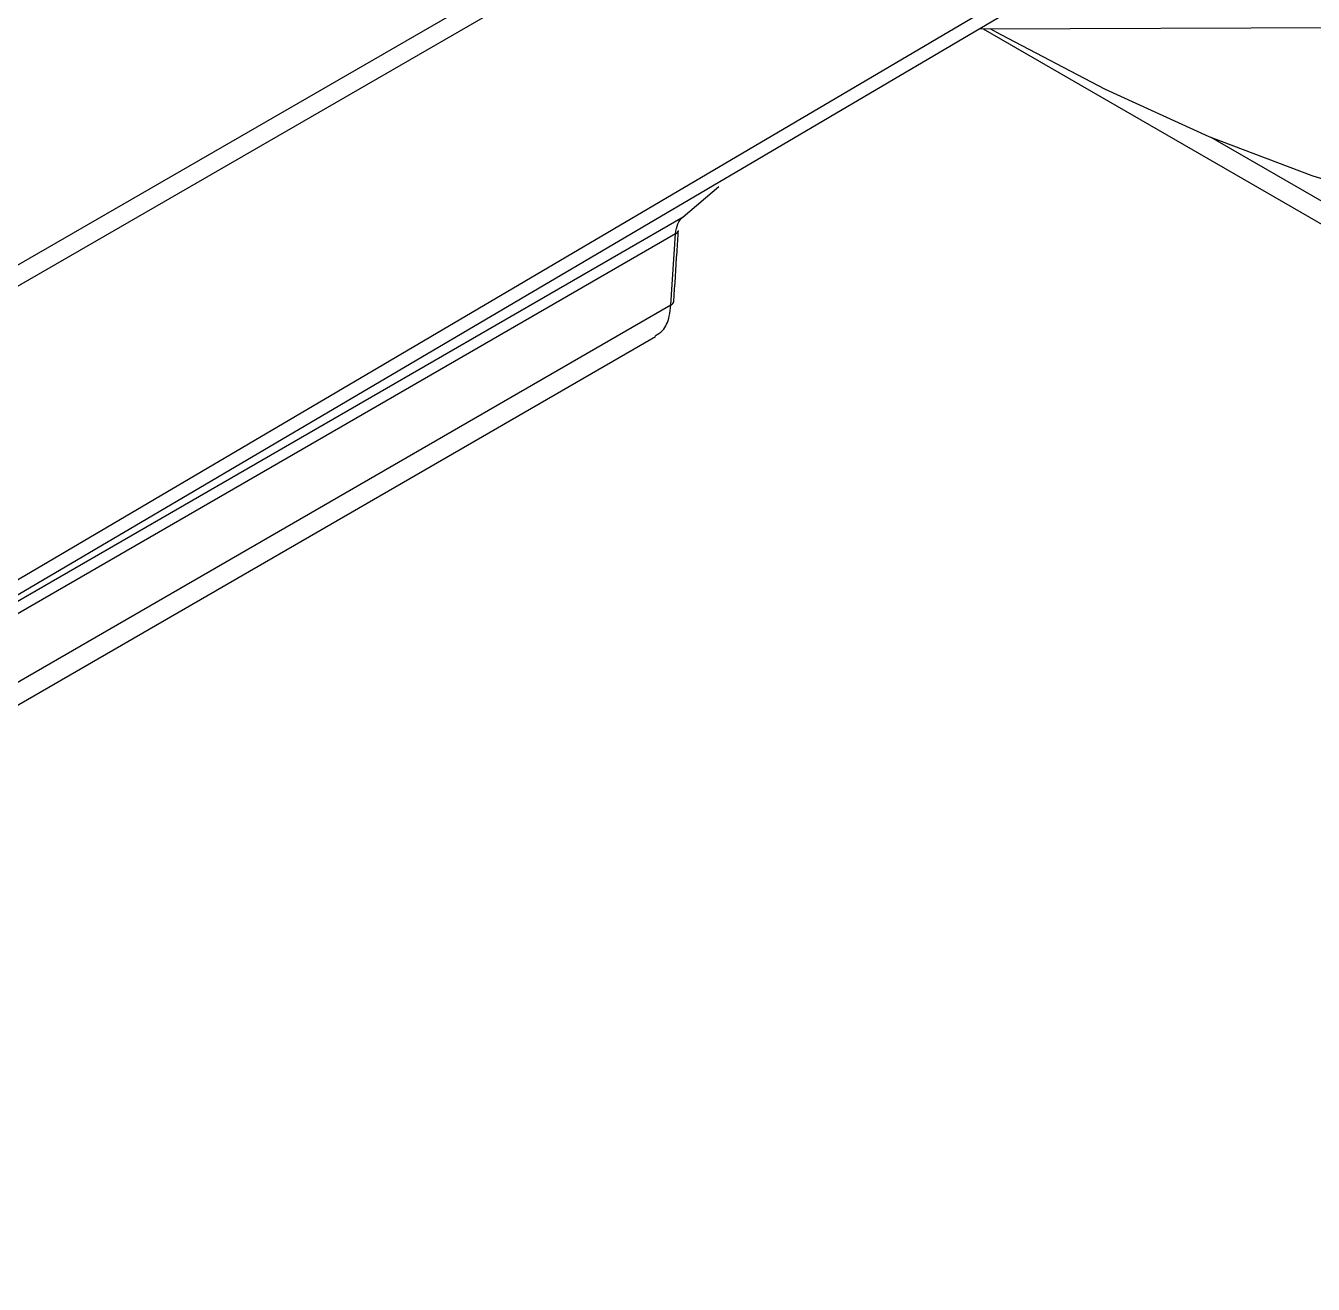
# Model space of a CAD drawing. Extents: x 17.1 to 113.1, y 3.8 to 84.5.
# Drawn here: x 31.702 to 33.703, y 9.801 to 11.756 of the extents above; entities that cross this region are included whole.
import ezdxf

# ---------------------------------------------------------------- set-up
doc = ezdxf.new("R2010")
doc.units = 0
doc.header["$MEASUREMENT"] = 0
doc.layers.add('OBJECT', color=7, linetype='CONTINUOUS')

msp = doc.modelspace()

# ---------------------------------------------------------------- linework, layer by layer
at = {"layer": 'OBJECT'}
for p, q in [((33.2569, 12.2885), (29.9449, 10.3766)), ((29.9449, 10.3439), (33.2569, 12.2559)), ((33.1847, 11.7512), (34.187, 11.7551)), ((33.1904, 11.7512), (34.7805, 10.8333)), ((34.7587, 10.8813), (33.5446, 11.5822)), ((32.7238, 11.4592), (32.7796, 11.5061)), ((30.7582, 10.3244), (32.7238, 11.4592)), ((32.7122, 11.4326), (30.0121, 9.8739)), ((32.7051, 11.3223), (32.7122, 11.4326)), ((30.0952, 9.8156), (32.7051, 11.3223)), ((30.131, 9.8009), (32.6811, 11.2731))]:
    msp.add_line(p, q, dxfattribs=at)
at = {"layer": 'OBJECT', "flags": 128}
for points in [[(30.0019, 9.9027), (30.0595, 9.9366), (30.7684, 10.3536), (33.2552, 11.8169)], [(30.0121, 9.8858), (30.5782, 10.2186), (33.2318, 11.7789)], [(33.8592, 11.4738), (33.7013, 11.5225), (33.5414, 11.5835), (33.3802, 11.6567), (33.2182, 11.7416), (33.2011, 11.7512)]]:
    msp.add_lwpolyline(points, dxfattribs=at)
at = {"layer": 'OBJECT'}
for centre, radius, start, end in [((32.7096, 11.4392), 0.00705, 291.4804, 349.8626), ((32.7026, 11.3288), 0.007, 291.2628, 350.3192)]:
    msp.add_arc(centre, radius, start, end, dxfattribs=at)
for points, knots in [([(32.7122, 11.4326), (32.713, 11.4382), (32.7147, 11.4497), (32.7207, 11.456), (32.7238, 11.4592)], [0, 0, 0, 0, 0.487934, 1, 1, 1, 1]), ([(32.7095, 11.3276), (32.7112, 11.3534), (32.7136, 11.3902), (32.7158, 11.4269), (32.7165, 11.4379)], [0, 0, 0, 0, 0.7000055, 1, 1, 1, 1]), ([(32.6803, 11.2742), (32.6844, 11.2766), (32.6946, 11.2825), (32.7026, 11.3006), (32.7044, 11.3163), (32.7051, 11.3223)], [0, 0, 0, 0, 0.293292, 0.730733, 1, 1, 1, 1])]:
    msp.add_open_spline(points, degree=3, knots=knots, dxfattribs=at)

doc.saveas('drawing.dxf')
